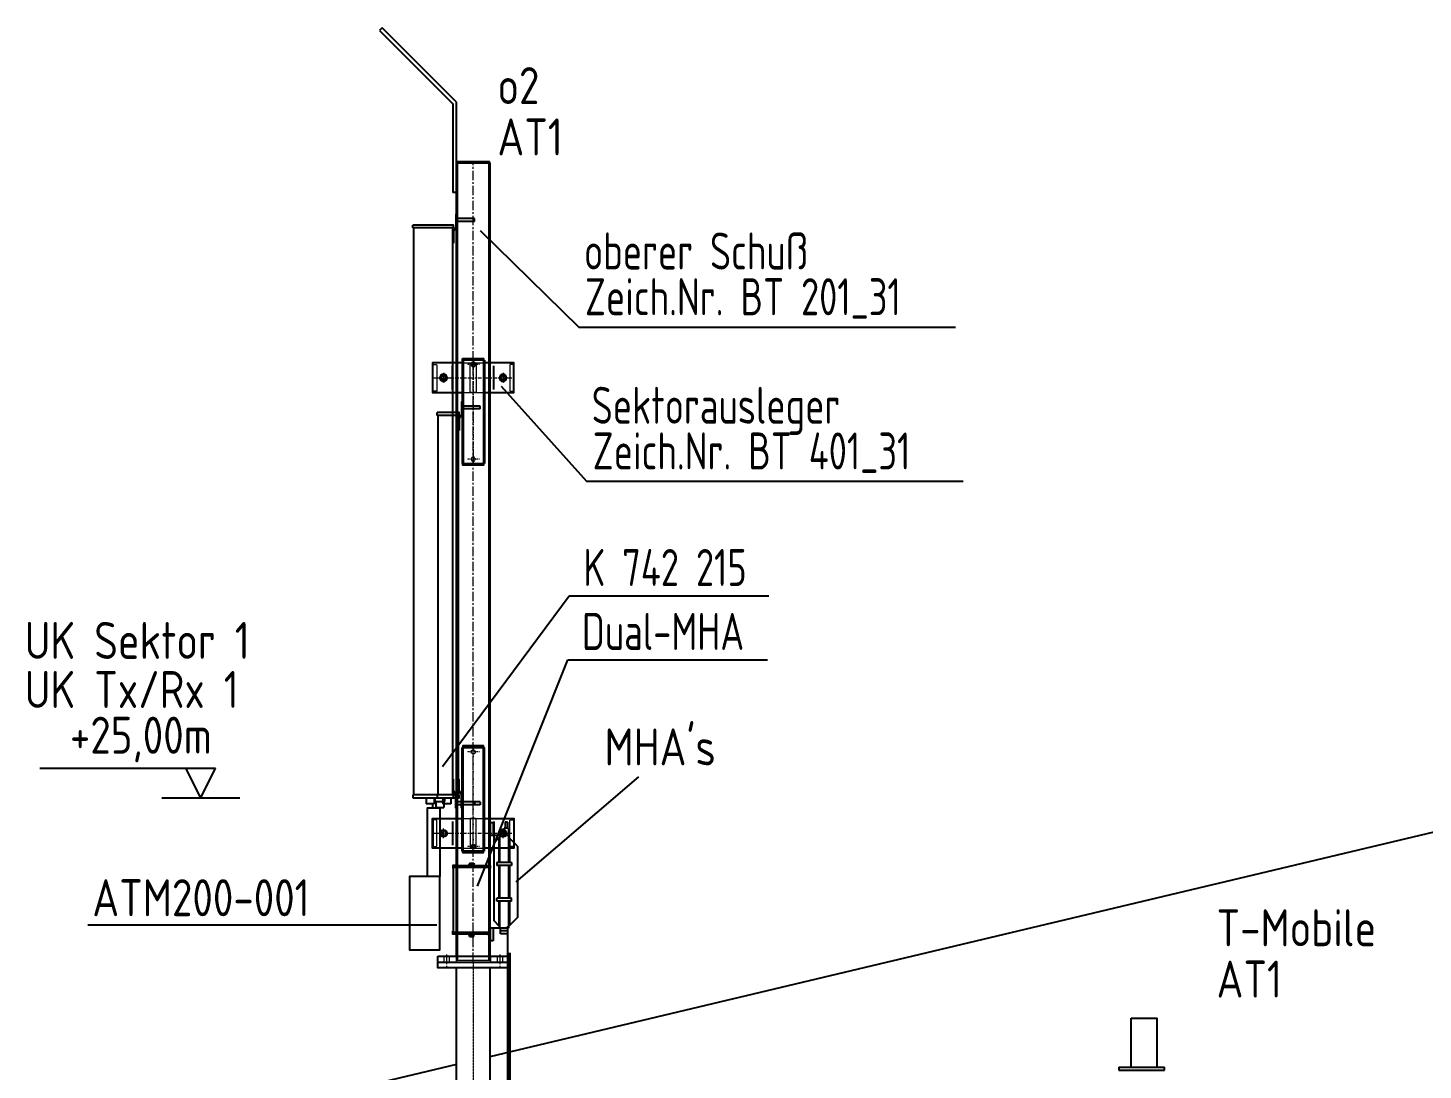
# Model space of a CAD drawing. Header units: millimetres. Extents: x -139278 to 641613, y -260926 to 217780.
# Drawn here: x 217991 to 222704, y 29392 to 32913 of the extents above; entities that cross this region are included whole.
import ezdxf
from ezdxf.enums import TextEntityAlignment as Align

# ---------------------------------------------------------------- set-up
doc = ezdxf.new("R2010")
doc.units = ezdxf.units.MM
for name, pattern in [('ACAD_ISO13W100', [36, 12, -3, 12, -3, 0, -3, 0, -3]), ('GESTRICHELT', [0.75, 0.5, -0.25]), ('MITTE', [50.8, 31.75, -6.35, 6.35, -6.35]), ('STRICHLINIE', [0.75, 0.5, -0.25]), ('STRICHPUNKT', [25.4, 12.7, -6.35, 0, -6.35])]:
    doc.linetypes.add(name, pattern=pattern)
for name, color, linetype, lineweight in [('10_30_Antennentraeger', 6, 'Continuous', 25), ('10_30_Antennentraeger_VDK', 16, 'GESTRICHELT', 18), ('10_30_AntennentraegerAchse', 61, 'MITTE', 18), ('10_30_Bemassung_1', 7, 'Continuous', 25), ('10_30_Sektorantenne_MHA', 21, 'Continuous', 25), ('10_31_Kabel_Feeder', 21, 'ACAD_ISO13W100', 35), ('10_yy_Stahl', 6, 'Continuous', 25), ('10_yy_Stahl_Achse', 8, 'STRICHPUNKT', 9), ('10_yy_Stahl_VDK', 8, 'STRICHLINIE', 9), ('20_30_AntennentraegerAchse', 7, 'MITTE', 18), ('20_30_Sektorantenne_MHA', 7, 'Continuous', 25), ('70_T-Mobile', 220, 'Continuous', 25)]:
    doc.layers.add(name, color=color, linetype=linetype, lineweight=lineweight)
doc.styles.add('ISOCP', font='ISOCP', dxfattribs={"width": 0.9})
doc.styles.add('SIMPLEX', font='SIMPLEX.SHX')

# ---------------------------------------------------------------- blocks, each defined once
blk = doc.blocks.new('M12 HV oben')
at = {"color": 8, "linetype": 'STRICHPUNKT', "lineweight": 5, "ltscale": 0.1}
for p, q in [((-17, 0), (17, 0)), ((0, -17), (0, 17))]:
    blk.add_line(p, q, dxfattribs=at)
at = {"color": 0, "linetype": 'ByBlock', "lineweight": -2}
for p, q in [((-12, 0), (-6, 10.4)), ((-6, -10.4), (-12, 0)), ((-6, 10.4), (6, 10.4)), ((6, 10.4), (12, 0)), ((12, 0), (6, -10.4)), ((6, -10.4), (-6, -10.4))]:
    blk.add_line(p, q, dxfattribs=at)
for radius in [12, 10.4]:
    blk.add_circle((0, 0), radius, dxfattribs=at)
at = {"color": 8, "linetype": 'STRICHLINIE', "lineweight": 5, "ltscale": 0.1}
blk.add_circle((0, 0), 6, dxfattribs=at)
at = {"color": 0, "linetype": 'ByBlock', "lineweight": -2, "style": 'SIMPLEX'}
blk.add_text('10.9', height=1.5, rotation=29.8645, dxfattribs=at).set_placement((2.8, -8.9))
blk = doc.blocks.new('Loch Ø 14')
at = {"color": 8, "linetype": 'STRICHPUNKT', "lineweight": 5, "ltscale": 0.2}
for p, q in [((20.9, 0), (-20.9, 0)), ((0, -20.9), (0, 20.9))]:
    blk.add_line(p, q, dxfattribs=at)
at = {"color": 0, "linetype": 'ByBlock', "lineweight": -2}
blk.add_circle((0, 0), 7, dxfattribs=at)
blk = doc.blocks.new('Sektor-AL 114.3 vorn_08')
for p, q in [((22561.3, 11535.6), (22558.3, 11535.6)), ((22558.3, 11185.6), (22558.3, 11535.6)), ((22631.3, 11535.6), (22634.4, 11535.6)), ((22634.4, 11185.6), (22634.4, 11535.6)), ((22526.7, 11285.6), (22526.7, 11205.6)), ((22665.9, 11285.6), (22665.9, 11205.6)), ((22633.5, 11185.6), (22558.3, 11185.6))]:
    blk.add_line(p, q)
for points in [[(22561.3, 11535.6), (22631.3, 11535.6), (22631.3, 11540.6), (22561.3, 11540.6)], [(22560.4, 11180.6), (22630.4, 11180.6), (22630.4, 11185.6), (22560.4, 11185.6)]]:
    blk.add_lwpolyline(points, close=True)
for points in [[(22558.3, 11195.6), (22458.8, 11195.6), (22458.8, 11295.6), (22558.3, 11295.6)], [(22634.4, 11295.6), (22733.8, 11295.6), (22733.8, 11195.6), (22634.4, 11195.6)]]:
    blk.add_lwpolyline(points)
at = {"color": 8, "linetype": 'STRICHLINIE', "lineweight": 5}
blk.add_lwpolyline([(22586.3, 11195.6), (22606.3, 11195.6), (22606.3, 11295.6), (22586.3, 11295.6)], close=True, dxfattribs=at)
at = {"layer": '10_yy_Stahl_Achse'}
for p, q in [((22596.3, 11180.6), (22596.3, 11540.6)), ((22458.8, 11245.6), (22733.8, 11245.6))]:
    blk.add_line(p, q, dxfattribs=at)
at = {"layer": '10_yy_Stahl_VDK'}
for p, q in [((22563.3, 11185.6), (22563.3, 11535.6)), ((22629.4, 11185.6), (22629.4, 11535.6)), ((22558.3, 11295.6), (22634.4, 11295.6)), ((22557.8, 11195.6), (22633.9, 11195.6))]:
    blk.add_line(p, q, dxfattribs=at)
for points in [[(22460.8, 11200.6), (22472.8, 11200.6), (22472.8, 11290.6), (22460.8, 11290.6)], [(22731.8, 11200.6), (22719.8, 11200.6), (22719.8, 11290.6), (22731.8, 11290.6)]]:
    blk.add_lwpolyline(points, close=True, dxfattribs=at)
for name, p in [('M12 HV oben', (22495.8, 11245.6)), ('Loch Ø 14', (22596.3, 11200.6)), ('M12 HV oben', (22696.8, 11245.6))]:
    blk.add_blockref(name, p)
blk.add_blockref('Loch Ø 14', (22596.3, 11520.6), dxfattribs=at)

msp = doc.modelspace()

# ---------------------------------------------------------------- linework, layer by layer
for p, q in [((218031.422, 30412.264), (218625.099, 30412.264)), ((218575.099, 30312.264), (218525.099, 30412.264)), ((218525.099, 30412.264), (218625.099, 30412.264)), ((218575.099, 30312.264), (218625.099, 30412.264)), ((219640.384, 30028.303), (220054.806, 30382.726)), ((218443.399, 30312.264), (218706.899, 30312.264)), ((219552.921, 29438.17), (223224.118, 30312.264)), ((219359.124, 30278.197), (219359.124, 30292.264)), ((219562.921, 30227.303), (219552.921, 30227.303)), ((219552.921, 30227.303), (219552.921, 30184.303)), ((219562.921, 30227.303), (219562.921, 30184.303)), ((219611.221, 30230.303), (219603.221, 30230.303)), ((219603.221, 30230.303), (219603.221, 30209.303)), ((219611.221, 30230.303), (219611.221, 30209.303)), ((219614.921, 30184.303), (219552.921, 30184.303)), ((219584.921, 30179.303), (219564.921, 30159.303)), ((219581.921, 30176.303), (219581.921, 30093.803)), ((219584.921, 30184.303), (219584.921, 30093.803)), ((219587.421, 30204.303), (219587.421, 30184.303)), ((219599.721, 30204.303), (219587.421, 30204.303)), ((219599.721, 30194.303), (219587.421, 30194.303)), ((219599.721, 30209.303), (219599.721, 30184.303)), ((219614.721, 30209.303), (219599.721, 30209.303)), ((219614.721, 30209.303), (219614.721, 30184.303)), ((219614.921, 30184.303), (219614.921, 30093.803)), ((219644.921, 30149.303), (219614.921, 30179.303)), ((219617.921, 30176.303), (219617.921, 30093.803)), ((219564.921, 30159.303), (219564.921, 29897.303)), ((219644.921, 30149.303), (219644.921, 29907.303)), ((219574.921, 30093.803), (219574.921, 30083.803)), ((219624.921, 30093.803), (219574.921, 30093.803)), ((219624.921, 30083.803), (219574.921, 30083.803)), ((219581.921, 30083.803), (219581.921, 29972.803)), ((219584.921, 30083.803), (219584.921, 29972.803)), ((219614.921, 30083.803), (219614.921, 29972.803)), ((219617.921, 30083.803), (219617.921, 29972.803)), ((219624.921, 30093.803), (219624.921, 30083.803)), ((219574.921, 29962.803), (219574.921, 29972.803)), ((219624.921, 29972.803), (219574.921, 29972.803)), ((219624.921, 29962.803), (219574.921, 29962.803)), ((219581.921, 29962.803), (219581.921, 29880.303)), ((219584.921, 29962.803), (219584.921, 29872.303)), ((219614.921, 29962.803), (219614.921, 29872.303)), ((219617.921, 29962.803), (219617.921, 29880.303)), ((219624.921, 29962.803), (219624.921, 29972.803)), ((218193.565, 29883.431), (219372.852, 29883.431)), ((219584.921, 29877.303), (219564.921, 29897.303)), ((219644.921, 29907.303), (219614.921, 29877.303)), ((219614.921, 29872.303), (219552.921, 29872.303)), ((219552.921, 29872.303), (219552.921, 29829.303)), ((219562.921, 29872.303), (219562.921, 29829.303)), ((219587.421, 29852.303), (219587.421, 29872.303)), ((219612.421, 29862.303), (219587.421, 29862.303)), ((219612.421, 29852.303), (219587.421, 29852.303)), ((219612.421, 29852.303), (219612.421, 29872.303)), ((219562.921, 29829.303), (219552.921, 29829.303)), ((219438.621, 29127.264), (219438.621, 29737.264)), ((219552.921, 29102.264), (219552.921, 29737.264)), ((219438.621, 29410.956), (219024.118, 29312.264))]:
    msp.add_line(p, q)
at = {"ltscale": 4}
msp.add_line((219611.843, 29878.763), (219611.843, 26969.292), dxfattribs=at)
at = {"ltscale": 5}
for points in [[(219382.756, 30046.234), (219340.987, 30046.234), (219340.987, 30278.197), (219382.756, 30278.197)], [(219382.756, 30046.234), (219280.654, 30046.234), (219280.654, 29798.033), (219382.756, 29798.033)], [(219375.771, 29757.264), (219615.771, 29757.264), (219615.771, 29737.264), (219375.771, 29737.264)]]:
    msp.add_lwpolyline(points, close=True, dxfattribs=at)
at = {"layer": '10_30_Antennentraeger'}
for p, q in [((219187.619, 32913.236), (219179.134, 32904.751)), ((219179.134, 32904.751), (219426.621, 32657.264)), ((219438.621, 32662.234), (219187.619, 32913.236)), ((219438.621, 32357.264), (219438.621, 32662.234)), ((219426.621, 32657.264), (219426.621, 32357.264)), ((219438.621, 29777.264), (219438.621, 32457.264)), ((219438.621, 32457.264), (219552.921, 32457.264)), ((219440.771, 32462.264), (219550.771, 32462.264)), ((219440.771, 32457.264), (219440.771, 32462.264)), ((219550.771, 32457.264), (219550.771, 32462.264)), ((219552.921, 29777.264), (219552.921, 32457.264)), ((219438.621, 32357.264), (219426.621, 32357.264)), ((219375.771, 29777.264), (219615.771, 29777.264)), ((219375.771, 29757.264), (219375.771, 29777.264)), ((219375.771, 29757.264), (219615.771, 29757.264)), ((219615.771, 29757.264), (219615.771, 29777.264))]:
    msp.add_line(p, q, dxfattribs=at)
at = {"layer": '10_30_Antennentraeger_VDK'}
for p, q in [((219443.621, 29763.264), (219443.621, 32457.264)), ((219547.921, 29763.264), (219547.921, 32457.264)), ((219396.771, 29777.264), (219396.771, 29757.264)), ((219414.771, 29777.264), (219414.771, 29757.264)), ((219437.771, 29777.264), (219437.771, 29757.264)), ((219438.621, 29777.264), (219438.621, 29763.264)), ((219438.621, 29763.264), (219552.921, 29763.264)), ((219552.921, 29763.264), (219552.921, 29777.264)), ((219553.771, 29777.264), (219553.771, 29757.264)), ((219576.771, 29777.264), (219576.771, 29757.264)), ((219594.771, 29777.264), (219594.771, 29757.264))]:
    msp.add_line(p, q, dxfattribs=at)
at = {"layer": '10_30_AntennentraegerAchse'}
for p, q in [((219495.771, 29757.264), (219495.771, 32457.264)), ((219405.771, 29782.264), (219405.771, 29742.264)), ((219585.771, 29782.264), (219585.771, 29742.264))]:
    msp.add_line(p, q, dxfattribs=at)
at = {"layer": '10_30_Bemassung_1'}
msp.add_line((219552.921, 32457.264), (219438.621, 32457.264), dxfattribs=at)
at = {"layer": '10_30_Sektorantenne_MHA'}
for p, q in [((219519.348, 32228.228), (219852.473, 31902.423)), ((219852.473, 31902.423), (221124.457, 31902.423)), ((219590.484, 31703.243), (219878.711, 31381.379)), ((219455.721, 31651.264), (219455.721, 31606.264)), ((219457.721, 31651.264), (219455.721, 31651.264)), ((219457.721, 31651.264), (219457.721, 31605.585)), ((219519.271, 31635.746), (219457.721, 31635.746)), ((219519.271, 31625.746), (219457.721, 31625.746)), ((219519.271, 31625.746), (219519.271, 31635.746)), ((219374.067, 31604.264), (219374.067, 31614.264)), ((219448.376, 31604.264), (219374.067, 31604.264)), ((219376.721, 30322.247), (219376.721, 31604.264)), ((219455.721, 31606.264), (219445.721, 31593.248)), ((219445.721, 30322.247), (219445.721, 31604.264)), ((219457.721, 31605.585), (219447.721, 31592.569)), ((219447.721, 31592.569), (219447.721, 31553.264)), ((219447.721, 31553.264), (219445.721, 31553.264)), ((219878.711, 31381.379), (221150.695, 31381.379)), ((219391.885, 30417.872), (219819.508, 30994.552)), ((219819.508, 30994.552), (220493.998, 30994.552)), ((219510.472, 30013.289), (219814.762, 30778.494)), ((219814.762, 30778.494), (220489.252, 30778.494)), ((219447.721, 30375.247), (219445.721, 30375.247)), ((219447.721, 30335.943), (219447.721, 30375.247)), ((219448.376, 30322.247), (219374.067, 30322.247)), ((219374.067, 30322.247), (219374.067, 30312.247)), ((219392.815, 30312.247), (219392.815, 30292.247)), ((219419.815, 30312.247), (219419.815, 30292.247)), ((219455.721, 30322.247), (219445.721, 30335.263)), ((219457.721, 30322.927), (219447.721, 30335.943)), ((219455.721, 30277.247), (219455.721, 30322.247)), ((219457.721, 30277.247), (219457.721, 30322.927)), ((219419.815, 30292.247), (219392.815, 30292.247)), ((219457.721, 30277.247), (219455.721, 30277.247)), ((219519.271, 30298.766), (219457.721, 30298.766)), ((219519.271, 30288.766), (219457.721, 30288.766)), ((219519.271, 30298.766), (219519.271, 30288.766)), ((219426.4, 30073.914), (219427.4, 30073.914)), ((219427.4, 30077.914), (219552.4, 30077.914)), ((219436.4, 30083.914), (219436.4, 30082.914)), ((219482.65, 30091.721), (219497.15, 30091.721)), ((219482.65, 30091.721), (219482.65, 30089.104)), ((219482.65, 30089.104), (219497.15, 30089.104)), ((219482.65, 30087.531), (219497.15, 30087.531)), ((219482.65, 30087.531), (219482.65, 30084.914)), ((219483.65, 30089.104), (219483.65, 30087.531)), ((219496.15, 30089.104), (219496.15, 30087.531)), ((219497.15, 30091.721), (219497.15, 30089.104)), ((219497.15, 30087.531), (219497.15, 30084.914)), ((219543.4, 30083.914), (219543.4, 30082.914)), ((219553.4, 30073.914), (219552.4, 30073.914)), ((219426.4, 29861.914), (219427.4, 29861.914)), ((219427.4, 29857.914), (219552.4, 29857.914)), ((219436.4, 29851.914), (219436.4, 29852.914)), ((219482.65, 29848.297), (219482.65, 29850.914)), ((219482.65, 29848.297), (219497.15, 29848.297)), ((219482.65, 29844.106), (219482.65, 29846.723)), ((219482.65, 29846.723), (219497.15, 29846.723)), ((219482.65, 29844.106), (219497.15, 29844.106)), ((219483.65, 29846.723), (219483.65, 29848.297)), ((219496.15, 29846.723), (219496.15, 29848.297)), ((219497.15, 29848.297), (219497.15, 29850.914)), ((219497.15, 29844.106), (219497.15, 29846.723)), ((219543.4, 29851.914), (219543.4, 29852.914)), ((219553.4, 29861.914), (219552.4, 29861.914))]:
    msp.add_line(p, q, dxfattribs=at)
for points in [[(219448.376, 31604.264), (219448.376, 31614.264), (219374.067, 31614.264)], [(219374.067, 30312.247), (219448.376, 30312.247), (219448.376, 30322.247)], [(219436.4, 30083.914), (219426.4, 30083.914), (219426.4, 30073.914)], [(219499.9, 30082.914), (219499.9, 30084.914), (219479.9, 30084.914), (219479.9, 30082.914)], [(219543.4, 30083.914), (219553.4, 30083.914), (219553.4, 30073.914)], [(219436.4, 29851.914), (219426.4, 29851.914), (219426.4, 29861.914)], [(219499.9, 29852.914), (219499.9, 29850.914), (219479.9, 29850.914), (219479.9, 29852.914)], [(219543.4, 29851.914), (219553.4, 29851.914), (219553.4, 29861.914)]]:
    msp.add_lwpolyline(points, dxfattribs=at)
msp.add_lwpolyline([(219427.4, 30082.914), (219427.4, 29852.914), (219552.4, 29852.914), (219552.4, 30082.914)], close=True, dxfattribs=at)
at = {"layer": '10_31_Kabel_Feeder', "color": 5, "ltscale": 0.1}
msp.add_line((219618.092, 29788.692), (219618.092, 27019.292), dxfattribs=at)
at = {"layer": '20_30_AntennentraegerAchse', "ltscale": 0.1}
msp.add_line((219495.771, 29757.264), (219495.771, 27107.264), dxfattribs=at)
at = {"layer": '20_30_Sektorantenne_MHA'}
for p, q in [((219436.621, 32284.282), (219436.621, 32239.282)), ((219438.621, 32284.282), (219436.621, 32284.282)), ((219438.621, 32284.282), (219438.621, 32238.602)), ((219291.867, 32237.282), (219291.867, 32247.282)), ((219429.276, 32237.282), (219291.867, 32237.282)), ((219294.521, 30322.264), (219294.521, 32237.282)), ((219436.621, 32239.282), (219426.621, 32226.266)), ((219426.621, 30322.264), (219426.621, 32237.282)), ((219438.621, 32238.602), (219428.621, 32225.586)), ((219500.171, 32268.763), (219438.621, 32268.763)), ((219500.171, 32258.763), (219438.621, 32258.763)), ((219500.171, 32258.763), (219500.171, 32268.763)), ((219428.621, 32225.586), (219428.621, 32186.282)), ((219428.621, 32186.282), (219426.621, 32186.282)), ((219428.621, 30375.264), (219426.621, 30375.264)), ((219428.621, 30335.96), (219428.621, 30375.264)), ((219429.276, 30322.264), (219291.867, 30322.264)), ((219291.867, 30322.264), (219291.867, 30312.264)), ((219336.815, 30312.264), (219336.815, 30292.264)), ((219363.815, 30312.264), (219363.815, 30292.264)), ((219366.069, 30312.264), (219366.069, 30299.264)), ((219399.069, 30312.264), (219399.069, 30299.264)), ((219436.621, 30322.264), (219426.621, 30335.28)), ((219438.621, 30322.944), (219428.621, 30335.96)), ((219436.621, 30277.264), (219436.621, 30322.264)), ((219438.621, 30277.264), (219438.621, 30322.944)), ((219363.815, 30292.264), (219336.815, 30292.264)), ((219366.069, 30299.264), (219399.069, 30299.264)), ((219369.069, 30299.264), (219369.069, 30279.264)), ((219369.069, 30279.264), (219396.069, 30279.264)), ((219396.069, 30299.264), (219396.069, 30279.264)), ((219438.621, 30277.264), (219436.621, 30277.264)), ((219500.171, 30298.783), (219438.621, 30298.783)), ((219500.171, 30288.783), (219438.621, 30288.783)), ((219500.171, 30298.783), (219500.171, 30288.783))]:
    msp.add_line(p, q, dxfattribs=at)
for points in [[(219429.276, 32237.282), (219429.276, 32247.282), (219291.867, 32247.282)], [(219291.867, 30312.264), (219429.276, 30312.264), (219429.276, 30322.264)]]:
    msp.add_lwpolyline(points, dxfattribs=at)
at = {"layer": '70_T-Mobile'}
for p, q in [((221717.604, 29567.264), (221806.504, 29567.264)), ((221717.604, 29402.264), (221717.604, 29567.264)), ((221806.504, 29402.264), (221806.504, 29567.264)), ((221676.817, 29402.264), (221676.817, 29392.264)), ((221676.817, 29402.264), (221831.132, 29402.264)), ((221676.817, 29392.264), (221831.132, 29392.264)), ((221831.132, 29392.264), (221831.132, 29402.264))]:
    msp.add_line(p, q, dxfattribs=at)

# ---------------------------------------------------------------- block references
at = {"layer": '10_yy_Stahl', "xscale": -1, "rotation": 180}
msp.add_blockref('Sektor-AL 114.3 vorn_08', (196899.47, 42976.832), dxfattribs=at)
at = {"layer": '10_yy_Stahl'}
msp.add_blockref('Sektor-AL 114.3 vorn_08', (196899.47, 18946.697), dxfattribs=at)

# ---------------------------------------------------------------- texts
at = {"style": 'ISOCP', "width": 0.9}
for s, p in [('o2', (219577.263, 32618.21)), ('AT1', (219577.263, 32444.878)), ('UK Tx/Rx 1', (217980.539, 30578.168)), ('+25,00m', (218133.352, 30423.634)), ("MHA's", (219939.158, 30384.223))]:
    msp.add_text(s, height=125, dxfattribs=at).set_placement(p, align=Align.BOTTOM_LEFT)
msp.add_text('ATM200-001', height=125, rotation=360, dxfattribs=at).set_placement((218208.837, 29912.126))
at = {"layer": '10_30_Sektorantenne_MHA', "style": 'ISOCP', "width": 0.8}
for s, p in [('oberer Schuß', (219869.749, 32096.915)), ('Zeich.Nr. BT 201_31', (219872.936, 31942.474)), ('Sektorausleger', (219895.987, 31575.871)), ('Zeich.Nr. BT 401_31', (219899.174, 31421.43)), ('K 742 215', (219867.532, 31027.8)), ('Dual-MHA', (219862.786, 30811.742))]:
    msp.add_text(s, height=125, dxfattribs=at).set_placement(p)
at = {"layer": '10_30_Sektorantenne_MHA', "style": 'ISOCP', "width": 0.9}
msp.add_text('UK Sektor 1', height=125, dxfattribs=at).set_placement((217980.539, 30743.849), align=Align.BOTTOM_LEFT)
at = {"layer": '70_T-Mobile', "style": 'ISOCP', "width": 0.9}
for s, p in [('T-Mobile', (222006.577, 29773.046)), ('AT1', (222006.577, 29599.714))]:
    msp.add_text(s, height=125, dxfattribs=at).set_placement(p, align=Align.BOTTOM_LEFT)

doc.saveas('drawing.dxf')
